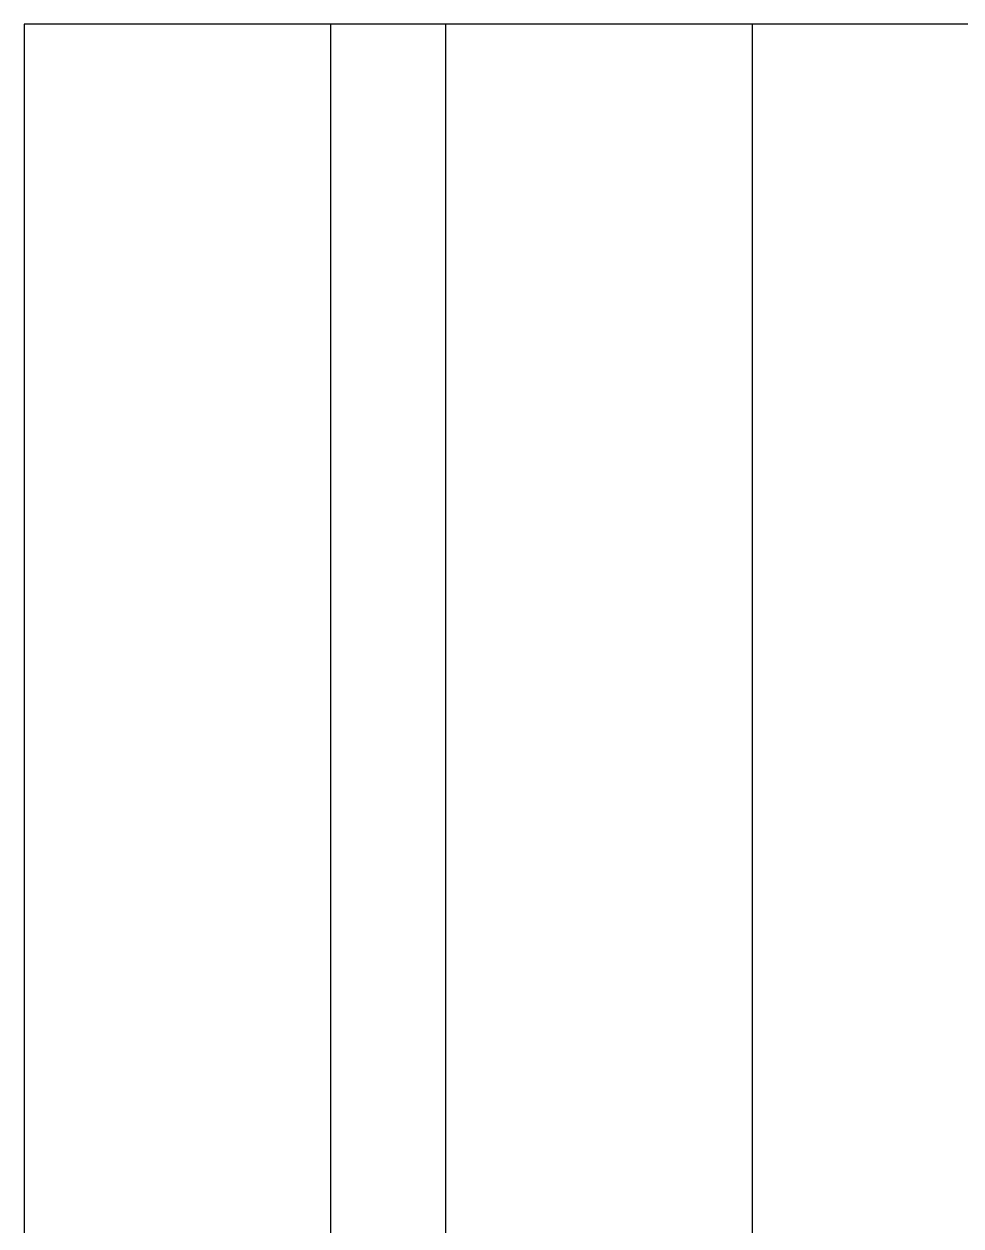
# Model space of a CAD drawing. Extents: x 4995099 to 5303443, y 4627657 to 4889583.
# Drawn here: x 5028668.5 to 5028850.4, y 4753902.9 to 4754136.3 of the extents above; entities that cross this region are included whole.
import ezdxf

# ---------------------------------------------------------------- set-up
doc = ezdxf.new("R2010")
doc.units = 0
doc.header["$LTSCALE"] = 1000
doc.header["$MEASUREMENT"] = 0
doc.layers.get('0').update_dxf_attribs({"color": 4, "linetype": 'CONTINUOUS'})

msp = doc.modelspace()

# ---------------------------------------------------------------- linework, layer by layer
at = {"linetype": 'Continuous'}
for p, q in [((5028668.47, 4754136.29), (5028668.47, 4748210.01)), ((5028854.51, 4754136.29), (5028668.47, 4754136.29)), ((5028728, 4754136.29), (5028728, 4748210.01)), ((5028750.33, 4754136.29), (5028750.33, 4748210.01)), ((5028809.86, 4754136.29), (5028809.86, 4748210.01))]:
    msp.add_line(p, q, dxfattribs=at)

doc.saveas('drawing.dxf')
